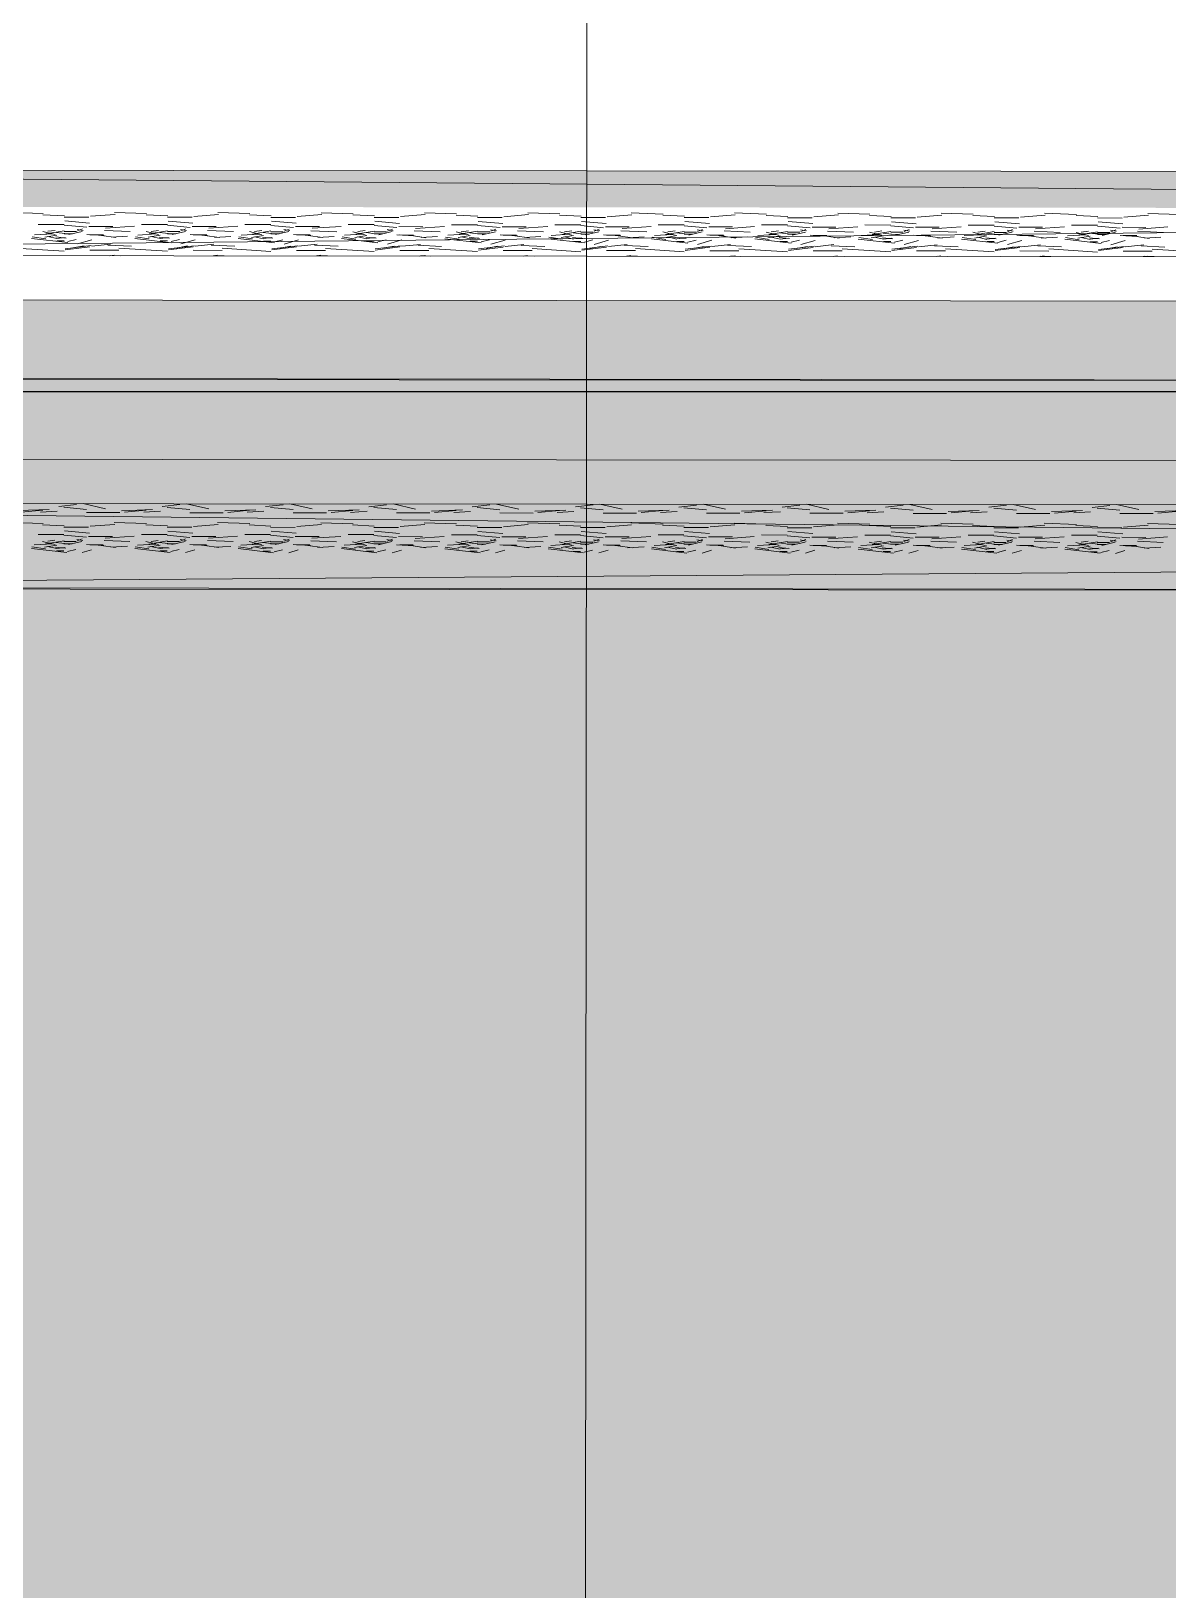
# Model space of a CAD drawing. Header units: inches. Extents: x -957 to 3394, y -3 to 3008.
# Drawn here: x 500.96 to 511.95, y 2172.81 to 2187.88 of the extents above; entities that cross this region are included whole.
import ezdxf

# ---------------------------------------------------------------- set-up
doc = ezdxf.new("R2010")
doc.units = ezdxf.units.IN
doc.header["$MEASUREMENT"] = 0
for name, color, linetype in [('hatches', 7, 'Continuous'), ('PDF_0', 7, 'Continuous'), ('PDF_GROUND', 7, 'Continuous')]:
    doc.layers.add(name, color=color, linetype=linetype)

msp = doc.modelspace()

# ---------------------------------------------------------------- hatches: boundary and pattern name
at = {"layer": 'hatches', "true_color": 0x000000}
h = msp.add_hatch(color=18, dxfattribs=at)
h.dxf.hatch_style = 1
h.paths.add_polyline_path([(423.822, 2184.391), (423.822, 1866.726), (660.591, 1866.726), (660.591, 2184.391)])
h.paths.add_polyline_path([(648.591, 2172.391), (648.591, 1878.726), (435.822, 1878.726), (435.822, 2172.391)], flags=16)
at = {"layer": 'PDF_0', "transparency": 33554559}
for points in [[(534.313, 2186.152), (490.342, 2186.189), (490.342, 2186.523), (490.343, 2186.528), (490.345, 2186.532), (490.349, 2186.535), (490.353, 2186.538), (490.358, 2186.538), (490.551, 2186.538), (490.554, 2186.539), (490.558, 2186.541), (490.56, 2186.543), (534.314, 2186.506)], [(490.339, 2182.515), (490.339, 2182.848), (534.31, 2182.811), (534.31, 2182.457), (490.557, 2182.494), (490.554, 2182.497), (490.551, 2182.499), (490.547, 2182.499), (490.355, 2182.499), (490.35, 2182.5), (490.345, 2182.502), (490.342, 2182.506), (490.34, 2182.51)]]:
    msp.add_hatch(color=256, dxfattribs=at).paths.add_polyline_path(points)

# ---------------------------------------------------------------- linework, layer by layer
at = {"layer": 'PDF_0', "lineweight": 0}
for points in [[(506.473, 2356.381), (504.977, 607.954)], [(534.313, 2185.68), (490.342, 2185.717), (534.313, 2186.152), (490.342, 2186.543), (534.314, 2186.506)], [(500.764, 2186.127), (501.073, 2186.116)], [(501.068, 2186.104), (501.278, 2186.094)], [(501.529, 2186.089), (501.769, 2186.108)], [(501.763, 2186.126), (502.072, 2186.116)], [(502.067, 2186.103), (502.277, 2186.093)], [(502.528, 2186.088), (502.768, 2186.107)], [(502.762, 2186.125), (503.071, 2186.115)], [(503.066, 2186.102), (503.276, 2186.092)], [(503.527, 2186.087), (503.767, 2186.107)], [(503.761, 2186.124), (504.07, 2186.114)], [(504.065, 2186.102), (504.275, 2186.092)], [(504.526, 2186.086), (504.766, 2186.106)], [(504.76, 2186.123), (505.069, 2186.113)], [(505.064, 2186.101), (505.274, 2186.091)], [(505.525, 2186.085), (505.765, 2186.105)], [(505.759, 2186.123), (506.068, 2186.112)], [(506.063, 2186.1), (506.273, 2186.09)], [(506.524, 2186.084), (506.764, 2186.104)], [(506.758, 2186.122), (507.067, 2186.111)], [(507.062, 2186.099), (507.272, 2186.089)], [(507.523, 2186.083), (507.763, 2186.103)], [(507.757, 2186.121), (508.066, 2186.11)], [(508.061, 2186.098), (508.271, 2186.088)], [(508.522, 2186.083), (508.762, 2186.102)], [(508.756, 2186.12), (509.065, 2186.11)], [(509.06, 2186.097), (509.27, 2186.087)], [(509.521, 2186.082), (509.761, 2186.101)], [(509.755, 2186.119), (510.064, 2186.109)], [(510.059, 2186.096), (510.269, 2186.086)], [(510.52, 2186.081), (510.76, 2186.101)], [(510.754, 2186.118), (511.063, 2186.108)], [(511.058, 2186.096), (511.268, 2186.086)], [(511.519, 2186.08), (511.759, 2186.1)], [(511.753, 2186.117), (512.062, 2186.107)], [(501.025, 2186.011), (501.275, 2186.011)], [(501.069, 2185.943), (501.189, 2185.913)], [(501.097, 2185.919), (501.276, 2185.949)], [(501.119, 2185.944), (501.189, 2185.953)], [(501.201, 2185.934), (501.281, 2185.924)], [(501.494, 2185.983), (501.274, 2186.003)], [(501.275, 2186.081), (501.515, 2186.081)], [(501.275, 2185.941), (501.395, 2185.941)], [(501.282, 2186.044), (501.521, 2186.024)], [(501.449, 2185.943), (501.319, 2185.913)], [(501.4, 2185.963), (501.46, 2185.953)], [(501.454, 2185.968), (501.404, 2185.948)], [(501.515, 2185.991), (501.745, 2185.991)], [(501.664, 2185.952), (501.913, 2185.942)], [(501.674, 2185.974), (501.954, 2185.994)], [(502.024, 2186.011), (502.274, 2186.01)], [(502.068, 2185.942), (502.188, 2185.912)], [(502.096, 2185.918), (502.275, 2185.948)], [(502.118, 2185.943), (502.188, 2185.952)], [(502.2, 2185.933), (502.28, 2185.923)], [(502.493, 2185.982), (502.273, 2186.002)], [(502.274, 2186.08), (502.514, 2186.08)], [(502.274, 2185.941), (502.394, 2185.941)], [(502.281, 2186.043), (502.52, 2186.023)], [(502.448, 2185.942), (502.318, 2185.913)], [(502.399, 2185.962), (502.459, 2185.952)], [(502.453, 2185.967), (502.403, 2185.947)], [(502.514, 2185.99), (502.744, 2185.99)], [(502.662, 2185.951), (502.912, 2185.941)], [(502.673, 2185.974), (502.953, 2185.993)], [(503.023, 2186.01), (503.273, 2186.01)], [(503.067, 2185.941), (503.187, 2185.911)], [(503.095, 2185.917), (503.274, 2185.947)], [(503.117, 2185.942), (503.187, 2185.952)], [(503.199, 2185.932), (503.279, 2185.922)], [(503.492, 2185.981), (503.272, 2186.001)], [(503.273, 2186.079), (503.513, 2186.079)], [(503.273, 2185.94), (503.393, 2185.94)], [(503.28, 2186.042), (503.519, 2186.022)], [(503.447, 2185.942), (503.317, 2185.912)], [(503.398, 2185.961), (503.458, 2185.951)], [(503.452, 2185.966), (503.402, 2185.946)], [(503.513, 2185.989), (503.743, 2185.989)], [(503.661, 2185.95), (503.911, 2185.94)], [(503.672, 2185.973), (503.952, 2185.992)], [(504.022, 2186.009), (504.272, 2186.009)], [(504.066, 2185.94), (504.186, 2185.91)], [(504.094, 2185.916), (504.273, 2185.946)], [(504.116, 2185.941), (504.186, 2185.951)], [(504.491, 2185.981), (504.271, 2186.001)], [(504.272, 2186.079), (504.512, 2186.078)], [(504.272, 2185.939), (504.392, 2185.939)], [(504.279, 2186.041), (504.518, 2186.021)], [(504.446, 2185.941), (504.316, 2185.911)], [(504.397, 2185.96), (504.457, 2185.95)], [(504.451, 2185.965), (504.401, 2185.945)], [(504.512, 2185.989), (504.742, 2185.988)], [(504.66, 2185.949), (504.91, 2185.939)], [(504.671, 2185.972), (504.951, 2185.992)], [(505.021, 2186.008), (505.271, 2186.008)], [(505.065, 2185.939), (505.185, 2185.909)], [(505.093, 2185.915), (505.272, 2185.945)], [(505.115, 2185.94), (505.185, 2185.95)], [(505.49, 2185.98), (505.27, 2186)], [(505.271, 2186.078), (505.511, 2186.078)], [(505.271, 2185.938), (505.391, 2185.938)], [(505.278, 2186.04), (505.517, 2186.02)], [(505.445, 2185.94), (505.315, 2185.91)], [(505.396, 2185.959), (505.456, 2185.949)], [(505.45, 2185.965), (505.4, 2185.945)], [(505.511, 2185.988), (505.741, 2185.988)], [(505.659, 2185.949), (505.909, 2185.938)], [(505.67, 2185.971), (505.95, 2185.991)], [(506.02, 2186.007), (506.27, 2186.007)], [(506.064, 2185.938), (506.184, 2185.908)], [(506.091, 2185.914), (506.271, 2185.944)], [(506.114, 2185.939), (506.184, 2185.949)], [(506.488, 2185.979), (506.269, 2185.999)], [(506.27, 2186.077), (506.51, 2186.077)], [(506.27, 2185.937), (506.39, 2185.937)], [(506.277, 2186.04), (506.516, 2186.019)], [(506.444, 2185.939), (506.314, 2185.909)], [(506.395, 2185.959), (506.455, 2185.948)], [(506.449, 2185.964), (506.399, 2185.944)], [(506.51, 2185.987), (506.739, 2185.987)], [(506.658, 2185.948), (506.908, 2185.938)], [(506.669, 2185.97), (506.949, 2185.99)], [(507.019, 2186.006), (507.269, 2186.006)], [(507.063, 2185.938), (507.183, 2185.908)], [(507.09, 2185.914), (507.27, 2185.943)], [(507.113, 2185.938), (507.183, 2185.948)], [(507.487, 2185.978), (507.268, 2185.998)], [(507.269, 2186.076), (507.509, 2186.076)], [(507.269, 2185.936), (507.389, 2185.936)], [(507.276, 2186.039), (507.515, 2186.019)], [(507.443, 2185.938), (507.313, 2185.908)], [(507.394, 2185.958), (507.454, 2185.948)], [(507.448, 2185.963), (507.398, 2185.943)], [(507.509, 2185.986), (507.738, 2185.986)], [(507.657, 2185.947), (507.907, 2185.937)], [(507.668, 2185.969), (507.948, 2185.989)], [(508.018, 2186.005), (508.268, 2186.005)], [(508.062, 2185.937), (508.182, 2185.907)], [(508.089, 2185.913), (508.269, 2185.943)], [(508.112, 2185.938), (508.182, 2185.948)], [(508.486, 2185.977), (508.267, 2185.997)], [(508.268, 2186.075), (508.508, 2186.075)], [(508.268, 2185.935), (508.388, 2185.935)], [(508.275, 2186.038), (508.514, 2186.018)], [(508.442, 2185.937), (508.312, 2185.908)], [(508.393, 2185.957), (508.453, 2185.947)], [(508.447, 2185.962), (508.397, 2185.942)], [(508.508, 2185.985), (508.737, 2185.985)], [(508.656, 2185.946), (508.906, 2185.936)], [(508.667, 2185.968), (508.947, 2185.988)], [(509.017, 2186.005), (509.267, 2186.004)], [(509.061, 2185.936), (509.181, 2185.906)], [(509.088, 2185.912), (509.268, 2185.942)], [(509.111, 2185.937), (509.181, 2185.947)], [(509.485, 2185.976), (509.266, 2185.996)], [(509.267, 2186.074), (509.507, 2186.074)], [(509.267, 2185.935), (509.387, 2185.935)], [(509.274, 2186.037), (509.513, 2186.017)], [(509.441, 2185.936), (509.311, 2185.907)], [(509.392, 2185.956), (509.452, 2185.946)], [(509.446, 2185.961), (509.396, 2185.941)], [(509.507, 2185.984), (509.736, 2185.984)], [(509.655, 2185.945), (509.905, 2185.935)], [(509.666, 2185.968), (509.946, 2185.987)], [(510.016, 2186.004), (510.266, 2186.004)], [(510.06, 2185.935), (510.18, 2185.905)], [(510.087, 2185.911), (510.267, 2185.941)], [(510.11, 2185.936), (510.18, 2185.946)], [(510.484, 2185.975), (510.265, 2185.995)], [(510.266, 2186.073), (510.506, 2186.073)], [(510.266, 2185.934), (510.386, 2185.934)], [(510.273, 2186.036), (510.512, 2186.016)], [(510.44, 2185.936), (510.31, 2185.906)], [(510.391, 2185.955), (510.45, 2185.945)], [(510.445, 2185.96), (510.395, 2185.94)], [(510.506, 2185.983), (510.735, 2185.983)], [(510.654, 2185.944), (510.904, 2185.934)], [(510.665, 2185.967), (510.945, 2185.986)], [(511.015, 2186.003), (511.265, 2186.003)], [(511.059, 2185.934), (511.179, 2185.904)], [(511.086, 2185.91), (511.266, 2185.94)], [(511.109, 2185.935), (511.179, 2185.945)], [(511.483, 2185.975), (511.264, 2185.995)], [(511.265, 2186.073), (511.505, 2186.072)], [(511.265, 2185.933), (511.385, 2185.933)], [(511.272, 2186.035), (511.511, 2186.015)], [(511.439, 2185.935), (511.309, 2185.905)], [(511.39, 2185.954), (511.449, 2185.944)], [(511.444, 2185.959), (511.394, 2185.939)], [(511.505, 2185.983), (511.734, 2185.982)], [(511.653, 2185.944), (511.903, 2185.933)], [(511.664, 2185.966), (511.944, 2185.986)], [(500.804, 2185.782), (501.274, 2185.752)], [(500.96, 2185.876), (501.31, 2185.835)], [(500.967, 2185.892), (501.097, 2185.871)], [(500.987, 2185.909), (501.167, 2185.919)], [(501.087, 2185.887), (501.206, 2185.907)], [(501.116, 2185.894), (501.206, 2185.874)], [(501.194, 2185.889), (501.294, 2185.879)], [(501.205, 2185.875), (501.285, 2185.885)], [(501.205, 2185.852), (501.275, 2185.851)], [(501.275, 2185.921), (501.355, 2185.921)], [(501.285, 2185.766), (501.525, 2185.795)], [(501.286, 2185.776), (501.536, 2185.806)], [(501.391, 2185.864), (501.311, 2185.845)], [(501.36, 2185.783), (501.469, 2185.802)], [(501.404, 2185.823), (501.544, 2185.862)], [(501.493, 2185.914), (501.663, 2185.904)], [(501.525, 2185.911), (501.655, 2185.911)], [(501.543, 2185.801), (501.723, 2185.821)], [(501.635, 2185.905), (501.775, 2185.884)], [(501.696, 2185.811), (501.925, 2185.801)], [(501.73, 2185.886), (501.889, 2185.896)], [(501.803, 2185.781), (502.273, 2185.751)], [(501.959, 2185.875), (502.309, 2185.834)], [(501.966, 2185.891), (502.096, 2185.871)], [(501.986, 2185.908), (502.165, 2185.918)], [(502.086, 2185.886), (502.205, 2185.906)], [(502.115, 2185.893), (502.205, 2185.873)], [(502.193, 2185.888), (502.293, 2185.878)], [(502.204, 2185.875), (502.284, 2185.885)], [(502.204, 2185.851), (502.274, 2185.851)], [(502.274, 2185.921), (502.354, 2185.92)], [(502.284, 2185.765), (502.524, 2185.795)], [(502.285, 2185.776), (502.535, 2185.805)], [(502.39, 2185.864), (502.31, 2185.844)], [(502.359, 2185.782), (502.468, 2185.802)], [(502.403, 2185.822), (502.543, 2185.862)], [(502.492, 2185.913), (502.662, 2185.903)], [(502.524, 2185.91), (502.654, 2185.91)], [(502.542, 2185.8), (502.722, 2185.82)], [(502.634, 2185.904), (502.774, 2185.884)], [(502.695, 2185.81), (502.924, 2185.8)], [(502.729, 2185.885), (502.888, 2185.895)], [(502.958, 2185.874), (503.308, 2185.834)], [(502.965, 2185.89), (503.095, 2185.87)], [(502.985, 2185.908), (503.164, 2185.917)], [(503.085, 2185.885), (503.204, 2185.905)], [(503.114, 2185.892), (503.204, 2185.872)], [(503.192, 2185.888), (503.292, 2185.877)], [(503.203, 2185.874), (503.283, 2185.884)], [(503.203, 2185.85), (503.273, 2185.85)], [(503.273, 2185.92), (503.353, 2185.92)], [(503.283, 2185.764), (503.523, 2185.794)], [(503.284, 2185.775), (503.534, 2185.804)], [(503.389, 2185.863), (503.309, 2185.843)], [(503.358, 2185.781), (503.467, 2185.801)], [(503.402, 2185.821), (503.542, 2185.861)], [(503.491, 2185.912), (503.661, 2185.902)], [(503.523, 2185.909), (503.653, 2185.909)], [(503.541, 2185.799), (503.721, 2185.819)], [(503.633, 2185.903), (503.773, 2185.883)], [(503.694, 2185.809), (503.923, 2185.799)], [(503.728, 2185.885), (503.887, 2185.894)], [(503.957, 2185.873), (504.307, 2185.833)], [(503.964, 2185.889), (504.094, 2185.869)], [(503.984, 2185.907), (504.163, 2185.917)], [(504.084, 2185.884), (504.203, 2185.904)], [(504.113, 2185.891), (504.203, 2185.871)], [(504.191, 2185.887), (504.291, 2185.877)], [(504.198, 2185.931), (504.278, 2185.921)], [(504.202, 2185.873), (504.282, 2185.883)], [(504.202, 2185.849), (504.272, 2185.849)], [(504.272, 2185.919), (504.352, 2185.919)], [(504.282, 2185.763), (504.522, 2185.793)], [(504.283, 2185.774), (504.533, 2185.804)], [(504.388, 2185.862), (504.308, 2185.842)], [(504.357, 2185.78), (504.466, 2185.8)], [(504.401, 2185.82), (504.541, 2185.86)], [(504.49, 2185.911), (504.66, 2185.901)], [(504.522, 2185.909), (504.652, 2185.908)], [(504.54, 2185.799), (504.72, 2185.818)], [(504.632, 2185.902), (504.772, 2185.882)], [(504.693, 2185.809), (504.922, 2185.798)], [(504.727, 2185.884), (504.886, 2185.894)], [(504.956, 2185.872), (505.306, 2185.832)], [(504.963, 2185.888), (505.093, 2185.868)], [(504.983, 2185.906), (505.162, 2185.916)], [(505.083, 2185.884), (505.202, 2185.904)], [(505.112, 2185.89), (505.202, 2185.87)], [(505.19, 2185.886), (505.29, 2185.876)], [(505.197, 2185.93), (505.277, 2185.92)], [(505.201, 2185.872), (505.281, 2185.882)], [(505.201, 2185.848), (505.271, 2185.848)], [(505.271, 2185.918), (505.351, 2185.918)], [(505.281, 2185.762), (505.521, 2185.792)], [(505.282, 2185.773), (505.532, 2185.803)], [(505.387, 2185.861), (505.307, 2185.841)], [(505.356, 2185.779), (505.465, 2185.799)], [(505.4, 2185.819), (505.54, 2185.859)], [(505.489, 2185.91), (505.659, 2185.9)], [(505.521, 2185.908), (505.65, 2185.908)], [(505.539, 2185.798), (505.719, 2185.818)], [(505.631, 2185.901), (505.771, 2185.881)], [(505.692, 2185.808), (505.921, 2185.797)], [(505.726, 2185.883), (505.885, 2185.893)], [(505.955, 2185.871), (506.305, 2185.831)], [(505.962, 2185.887), (506.092, 2185.867)], [(505.982, 2185.905), (506.161, 2185.915)], [(506.081, 2185.883), (506.201, 2185.903)], [(506.111, 2185.89), (506.201, 2185.869)], [(506.189, 2185.885), (506.289, 2185.875)], [(506.196, 2185.93), (506.276, 2185.919)], [(506.2, 2185.871), (506.28, 2185.881)], [(506.2, 2185.847), (506.27, 2185.847)], [(506.27, 2185.917), (506.35, 2185.917)], [(506.28, 2185.761), (506.52, 2185.791)], [(506.281, 2185.772), (506.531, 2185.802)], [(506.386, 2185.86), (506.306, 2185.84)], [(506.355, 2185.778), (506.465, 2185.798)], [(506.399, 2185.818), (506.539, 2185.858)], [(506.488, 2185.91), (506.658, 2185.899)], [(506.52, 2185.907), (506.649, 2185.907)], [(506.538, 2185.797), (506.718, 2185.817)], [(506.63, 2185.9), (506.77, 2185.88)], [(506.691, 2185.807), (506.92, 2185.797)], [(506.725, 2185.882), (506.884, 2185.892)], [(506.954, 2185.871), (507.304, 2185.83)], [(506.961, 2185.886), (507.091, 2185.866)], [(506.981, 2185.904), (507.16, 2185.914)], [(507.08, 2185.882), (507.2, 2185.902)], [(507.11, 2185.889), (507.2, 2185.869)], [(507.188, 2185.884), (507.288, 2185.874)], [(507.195, 2185.929), (507.275, 2185.919)], [(507.199, 2185.87), (507.279, 2185.88)], [(507.199, 2185.846), (507.269, 2185.846)], [(507.269, 2185.916), (507.349, 2185.916)], [(507.279, 2185.76), (507.519, 2185.79)], [(507.28, 2185.771), (507.53, 2185.801)], [(507.385, 2185.859), (507.305, 2185.839)], [(507.354, 2185.777), (507.464, 2185.797)], [(507.398, 2185.818), (507.538, 2185.857)], [(507.487, 2185.909), (507.657, 2185.899)], [(507.519, 2185.906), (507.648, 2185.906)], [(507.537, 2185.796), (507.717, 2185.816)], [(507.629, 2185.9), (507.769, 2185.879)], [(507.69, 2185.806), (507.919, 2185.796)], [(507.724, 2185.881), (507.883, 2185.891)], [(507.953, 2185.87), (508.303, 2185.829)], [(507.96, 2185.886), (508.09, 2185.865)], [(507.98, 2185.903), (508.159, 2185.913)], [(508.079, 2185.881), (508.199, 2185.901)], [(508.109, 2185.888), (508.199, 2185.868)], [(508.187, 2185.883), (508.287, 2185.873)], [(508.194, 2185.928), (508.274, 2185.918)], [(508.198, 2185.869), (508.278, 2185.879)], [(508.198, 2185.846), (508.268, 2185.845)], [(508.268, 2185.915), (508.348, 2185.915)], [(508.278, 2185.76), (508.518, 2185.789)], [(508.279, 2185.77), (508.529, 2185.8)], [(508.384, 2185.858), (508.304, 2185.839)], [(508.353, 2185.777), (508.462, 2185.796)], [(508.397, 2185.817), (508.537, 2185.856)], [(508.486, 2185.908), (508.656, 2185.898)], [(508.518, 2185.905), (508.647, 2185.905)], [(508.536, 2185.795), (508.716, 2185.815)], [(508.628, 2185.899), (508.768, 2185.878)], [(508.689, 2185.805), (508.918, 2185.795)], [(508.723, 2185.88), (508.882, 2185.89)], [(508.952, 2185.869), (509.302, 2185.828)], [(508.959, 2185.885), (509.089, 2185.865)], [(508.979, 2185.902), (509.158, 2185.912)], [(509.078, 2185.88), (509.198, 2185.9)], [(509.108, 2185.887), (509.198, 2185.867)], [(509.186, 2185.882), (509.286, 2185.872)], [(509.193, 2185.927), (509.273, 2185.917)], [(509.197, 2185.869), (509.277, 2185.879)], [(509.197, 2185.845), (509.267, 2185.845)], [(509.267, 2185.915), (509.347, 2185.914)], [(509.277, 2185.759), (509.517, 2185.789)], [(509.278, 2185.77), (509.528, 2185.799)], [(509.383, 2185.858), (509.303, 2185.838)], [(509.352, 2185.776), (509.461, 2185.796)], [(509.396, 2185.816), (509.536, 2185.856)], [(509.485, 2185.907), (509.655, 2185.897)], [(509.517, 2185.904), (509.646, 2185.904)], [(509.535, 2185.794), (509.715, 2185.814)], [(509.627, 2185.898), (509.767, 2185.878)], [(509.688, 2185.804), (509.917, 2185.794)], [(509.721, 2185.879), (509.881, 2185.889)], [(509.951, 2185.868), (510.301, 2185.828)], [(509.958, 2185.884), (510.088, 2185.864)], [(509.977, 2185.902), (510.157, 2185.911)], [(510.077, 2185.879), (510.197, 2185.899)], [(510.107, 2185.886), (510.197, 2185.866)], [(510.185, 2185.882), (510.285, 2185.871)], [(510.192, 2185.926), (510.272, 2185.916)], [(510.196, 2185.868), (510.276, 2185.878)], [(510.196, 2185.844), (510.266, 2185.844)], [(510.266, 2185.914), (510.346, 2185.914)], [(510.276, 2185.758), (510.516, 2185.788)], [(510.277, 2185.769), (510.527, 2185.798)], [(510.382, 2185.857), (510.302, 2185.837)], [(510.351, 2185.775), (510.46, 2185.795)], [(510.395, 2185.815), (510.535, 2185.855)], [(510.484, 2185.906), (510.653, 2185.896)], [(510.516, 2185.903), (510.645, 2185.903)], [(510.534, 2185.793), (510.714, 2185.813)], [(510.626, 2185.897), (510.766, 2185.877)], [(510.687, 2185.803), (510.916, 2185.793)], [(510.72, 2185.879), (510.88, 2185.888)], [(510.95, 2185.867), (511.3, 2185.827)], [(510.957, 2185.883), (511.087, 2185.863)], [(510.976, 2185.901), (511.156, 2185.911)], [(511.076, 2185.878), (511.196, 2185.898)], [(511.106, 2185.885), (511.195, 2185.865)], [(511.184, 2185.881), (511.284, 2185.871)], [(511.191, 2185.925), (511.271, 2185.915)], [(511.195, 2185.867), (511.275, 2185.877)], [(511.195, 2185.843), (511.265, 2185.843)], [(511.265, 2185.913), (511.345, 2185.913)], [(511.275, 2185.757), (511.515, 2185.787)], [(511.276, 2185.768), (511.526, 2185.798)], [(511.381, 2185.856), (511.301, 2185.836)], [(511.35, 2185.774), (511.459, 2185.794)], [(511.394, 2185.814), (511.534, 2185.854)], [(511.483, 2185.905), (511.652, 2185.895)], [(511.515, 2185.903), (511.644, 2185.902)], [(511.533, 2185.793), (511.713, 2185.812)], [(511.625, 2185.896), (511.765, 2185.876)], [(511.686, 2185.803), (511.915, 2185.792)], [(511.719, 2185.878), (511.879, 2185.888)], [(501.525, 2185.761), (501.804, 2185.761)], [(501.718, 2185.708), (501.759, 2185.713)], [(501.727, 2185.711), (501.823, 2185.707)], [(502.524, 2185.761), (502.803, 2185.76)], [(502.717, 2185.707), (502.758, 2185.712)], [(502.726, 2185.711), (502.822, 2185.707)], [(502.802, 2185.78), (503.272, 2185.75)], [(503.523, 2185.76), (503.802, 2185.759)], [(503.716, 2185.706), (503.757, 2185.712)], [(503.725, 2185.71), (503.821, 2185.706)], [(503.801, 2185.779), (504.271, 2185.749)], [(504.522, 2185.759), (504.801, 2185.759)], [(504.715, 2185.705), (504.756, 2185.711)], [(504.724, 2185.709), (504.82, 2185.705)], [(504.8, 2185.778), (505.27, 2185.748)], [(505.521, 2185.758), (505.8, 2185.758)], [(505.714, 2185.704), (505.755, 2185.71)], [(505.723, 2185.708), (505.819, 2185.704)], [(505.799, 2185.778), (506.269, 2185.747)], [(506.52, 2185.757), (506.799, 2185.757)], [(506.713, 2185.703), (506.754, 2185.709)], [(506.722, 2185.707), (506.818, 2185.703)], [(506.798, 2185.777), (507.268, 2185.746)], [(507.519, 2185.756), (507.798, 2185.756)], [(507.712, 2185.702), (507.753, 2185.708)], [(507.721, 2185.706), (507.817, 2185.702)], [(507.797, 2185.776), (508.267, 2185.746)], [(508.518, 2185.755), (508.797, 2185.755)], [(508.711, 2185.702), (508.752, 2185.707)], [(508.72, 2185.705), (508.816, 2185.701)], [(508.796, 2185.775), (509.266, 2185.745)], [(509.516, 2185.755), (509.796, 2185.754)], [(509.71, 2185.701), (509.751, 2185.706)], [(509.719, 2185.705), (509.815, 2185.701)], [(509.795, 2185.774), (510.265, 2185.744)], [(510.515, 2185.754), (510.795, 2185.753)], [(510.709, 2185.7), (510.75, 2185.706)], [(510.718, 2185.704), (510.814, 2185.7)], [(510.794, 2185.773), (511.264, 2185.743)], [(511.514, 2185.753), (511.794, 2185.753)], [(511.708, 2185.699), (511.749, 2185.705)], [(511.717, 2185.703), (511.813, 2185.699)], [(511.793, 2185.772), (512.263, 2185.742)], [(397.222, 2184.599), (661.252, 2184.373)], [(529.655, 2184.485), (495.438, 2184.528)], [(534.311, 2183.283), (490.34, 2183.32), (534.31, 2182.811), (490.339, 2182.494), (534.31, 2182.457)], [(500.831, 2183.244), (501.131, 2183.254)], [(500.86, 2183.229), (501.069, 2183.249)], [(501.048, 2183.23), (501.208, 2183.239)], [(501.225, 2183.283), (501.395, 2183.303)], [(501.271, 2183.276), (501.491, 2183.256)], [(501.46, 2183.311), (501.675, 2183.262)], [(501.492, 2183.224), (501.812, 2183.224)], [(501.83, 2183.243), (502.13, 2183.253)], [(501.859, 2183.228), (502.068, 2183.248)], [(502.047, 2183.229), (502.207, 2183.239)], [(502.224, 2183.282), (502.394, 2183.302)], [(502.27, 2183.275), (502.49, 2183.255)], [(502.459, 2183.31), (502.674, 2183.261)], [(502.491, 2183.223), (502.811, 2183.223)], [(502.829, 2183.242), (503.129, 2183.252)], [(502.858, 2183.227), (503.067, 2183.247)], [(503.046, 2183.228), (503.206, 2183.238)], [(503.223, 2183.282), (503.393, 2183.301)], [(503.269, 2183.274), (503.489, 2183.254)], [(503.458, 2183.309), (503.673, 2183.26)], [(503.49, 2183.222), (503.81, 2183.222)], [(503.828, 2183.241), (504.128, 2183.251)], [(503.857, 2183.226), (504.066, 2183.246)], [(504.045, 2183.227), (504.205, 2183.237)], [(504.222, 2183.281), (504.392, 2183.3)], [(504.268, 2183.274), (504.488, 2183.253)], [(504.457, 2183.308), (504.672, 2183.259)], [(504.489, 2183.221), (504.809, 2183.221)], [(504.827, 2183.24), (505.127, 2183.25)], [(504.856, 2183.225), (505.065, 2183.245)], [(505.044, 2183.226), (505.204, 2183.236)], [(505.221, 2183.28), (505.391, 2183.3)], [(505.267, 2183.273), (505.487, 2183.252)], [(505.456, 2183.307), (505.671, 2183.258)], [(505.488, 2183.221), (505.808, 2183.22)], [(505.826, 2183.239), (506.126, 2183.249)], [(505.855, 2183.225), (506.064, 2183.244)], [(506.043, 2183.225), (506.203, 2183.235)], [(506.22, 2183.279), (506.39, 2183.299)], [(506.266, 2183.272), (506.486, 2183.252)], [(506.455, 2183.307), (506.67, 2183.258)], [(506.487, 2183.22), (506.807, 2183.219)], [(506.825, 2183.239), (507.125, 2183.248)], [(506.854, 2183.224), (507.063, 2183.244)], [(507.042, 2183.224), (507.202, 2183.234)], [(507.219, 2183.278), (507.389, 2183.298)], [(507.265, 2183.271), (507.485, 2183.251)], [(507.454, 2183.306), (507.669, 2183.257)], [(507.824, 2183.238), (508.124, 2183.248)], [(507.853, 2183.223), (508.062, 2183.243)], [(508.041, 2183.224), (508.201, 2183.233)], [(508.218, 2183.277), (508.388, 2183.297)], [(508.264, 2183.27), (508.484, 2183.25)], [(508.453, 2183.305), (508.668, 2183.256)], [(508.823, 2183.237), (509.123, 2183.247)], [(508.852, 2183.222), (509.061, 2183.242)], [(509.04, 2183.223), (509.2, 2183.233)], [(509.217, 2183.276), (509.387, 2183.296)], [(509.263, 2183.269), (509.483, 2183.249)], [(509.452, 2183.304), (509.667, 2183.255)], [(509.822, 2183.236), (510.122, 2183.246)], [(509.851, 2183.221), (510.06, 2183.241)], [(510.039, 2183.222), (510.199, 2183.232)], [(510.216, 2183.276), (510.386, 2183.295)], [(510.262, 2183.268), (510.482, 2183.248)], [(510.451, 2183.303), (510.666, 2183.254)], [(510.821, 2183.235), (511.121, 2183.245)], [(510.85, 2183.22), (511.059, 2183.24)], [(511.038, 2183.221), (511.198, 2183.231)], [(511.215, 2183.275), (511.385, 2183.294)], [(511.261, 2183.268), (511.481, 2183.247)], [(511.45, 2183.302), (511.665, 2183.253)], [(511.82, 2183.234), (512.12, 2183.244)], [(511.848, 2183.219), (512.058, 2183.239)], [(500.761, 2183.13), (501.071, 2183.119)], [(501.066, 2183.107), (501.275, 2183.097)], [(501.273, 2183.084), (501.512, 2183.084)], [(501.527, 2183.092), (501.766, 2183.111)], [(501.76, 2183.129), (502.07, 2183.119)], [(502.065, 2183.106), (502.274, 2183.096)], [(502.272, 2183.083), (502.511, 2183.083)], [(502.526, 2183.091), (502.765, 2183.111)], [(502.759, 2183.128), (503.069, 2183.118)], [(503.064, 2183.105), (503.273, 2183.095)], [(503.271, 2183.083), (503.51, 2183.082)], [(503.525, 2183.09), (503.764, 2183.11)], [(503.758, 2183.127), (504.068, 2183.117)], [(504.063, 2183.105), (504.272, 2183.095)], [(504.27, 2183.082), (504.509, 2183.082)], [(504.524, 2183.089), (504.763, 2183.109)], [(504.757, 2183.126), (505.067, 2183.116)], [(505.062, 2183.104), (505.271, 2183.094)], [(505.269, 2183.081), (505.508, 2183.081)], [(505.523, 2183.088), (505.762, 2183.108)], [(505.756, 2183.126), (506.066, 2183.115)], [(506.061, 2183.103), (506.27, 2183.093)], [(506.267, 2183.08), (506.507, 2183.08)], [(506.522, 2183.087), (506.761, 2183.107)], [(506.755, 2183.125), (507.065, 2183.114)], [(507.06, 2183.102), (507.269, 2183.092)], [(507.266, 2183.079), (507.506, 2183.079)], [(507.486, 2183.219), (507.806, 2183.219)], [(507.521, 2183.086), (507.76, 2183.106)], [(507.754, 2183.124), (508.064, 2183.114)], [(508.059, 2183.101), (508.268, 2183.091)], [(508.265, 2183.078), (508.505, 2183.078)], [(508.485, 2183.218), (508.805, 2183.218)], [(508.52, 2183.086), (508.759, 2183.105)], [(508.753, 2183.123), (509.063, 2183.113)], [(509.058, 2183.1), (509.267, 2183.09)], [(509.264, 2183.077), (509.504, 2183.077)], [(509.484, 2183.217), (509.804, 2183.217)], [(509.519, 2183.085), (509.758, 2183.105)], [(509.752, 2183.122), (510.062, 2183.112)], [(510.057, 2183.099), (510.266, 2183.089)], [(510.263, 2183.077), (510.503, 2183.076)], [(510.483, 2183.216), (510.803, 2183.216)], [(510.518, 2183.084), (510.757, 2183.104)], [(510.751, 2183.121), (511.061, 2183.111)], [(511.056, 2183.099), (511.265, 2183.089)], [(511.262, 2183.076), (511.502, 2183.076)], [(511.482, 2183.215), (511.802, 2183.215)], [(511.517, 2183.083), (511.756, 2183.103)], [(511.75, 2183.12), (512.06, 2183.11)], [(500.984, 2182.912), (501.164, 2182.922)], [(501.023, 2183.014), (501.272, 2183.014)], [(501.067, 2182.946), (501.187, 2182.916)], [(501.094, 2182.922), (501.274, 2182.952)], [(501.116, 2182.947), (501.186, 2182.957)], [(501.198, 2182.937), (501.278, 2182.927)], [(501.491, 2182.986), (501.271, 2183.006)], [(501.272, 2182.944), (501.392, 2182.944)], [(501.272, 2182.924), (501.352, 2182.924)], [(501.279, 2183.047), (501.519, 2183.027)], [(501.446, 2182.946), (501.316, 2182.917)], [(501.397, 2182.966), (501.457, 2182.956)], [(501.451, 2182.971), (501.401, 2182.951)], [(501.512, 2182.994), (501.742, 2182.994)], [(501.661, 2182.955), (501.911, 2182.945)], [(501.672, 2182.977), (501.951, 2182.997)], [(501.983, 2182.911), (502.163, 2182.921)], [(502.022, 2183.014), (502.271, 2183.013)], [(502.066, 2182.945), (502.186, 2182.915)], [(502.093, 2182.921), (502.273, 2182.951)], [(502.115, 2182.946), (502.185, 2182.956)], [(502.197, 2182.936), (502.277, 2182.926)], [(502.49, 2182.985), (502.27, 2183.005)], [(502.271, 2182.944), (502.391, 2182.944)], [(502.271, 2182.924), (502.351, 2182.923)], [(502.278, 2183.046), (502.518, 2183.026)], [(502.445, 2182.945), (502.315, 2182.916)], [(502.396, 2182.965), (502.456, 2182.955)], [(502.45, 2182.97), (502.4, 2182.95)], [(502.511, 2182.993), (502.741, 2182.993)], [(502.66, 2182.954), (502.91, 2182.944)], [(502.671, 2182.977), (502.95, 2182.996)], [(502.982, 2182.911), (503.162, 2182.921)], [(503.021, 2183.013), (503.27, 2183.013)], [(503.065, 2182.944), (503.185, 2182.914)], [(503.092, 2182.92), (503.272, 2182.95)], [(503.114, 2182.945), (503.184, 2182.955)], [(503.196, 2182.935), (503.276, 2182.925)], [(503.489, 2182.984), (503.269, 2183.005)], [(503.27, 2182.943), (503.39, 2182.943)], [(503.27, 2182.923), (503.35, 2182.923)], [(503.277, 2183.045), (503.517, 2183.025)], [(503.444, 2182.945), (503.314, 2182.915)], [(503.395, 2182.964), (503.455, 2182.954)], [(503.449, 2182.969), (503.399, 2182.949)], [(503.51, 2182.992), (503.74, 2182.992)], [(503.659, 2182.953), (503.909, 2182.943)], [(503.67, 2182.976), (503.949, 2182.995)], [(503.981, 2182.91), (504.161, 2182.92)], [(504.02, 2183.012), (504.269, 2183.012)], [(504.064, 2182.943), (504.184, 2182.913)], [(504.091, 2182.919), (504.271, 2182.949)], [(504.113, 2182.944), (504.183, 2182.954)], [(504.195, 2182.934), (504.275, 2182.924)], [(504.488, 2182.984), (504.268, 2183.004)], [(504.269, 2182.942), (504.389, 2182.942)], [(504.269, 2182.922), (504.349, 2182.922)], [(504.276, 2183.044), (504.516, 2183.024)], [(504.443, 2182.944), (504.313, 2182.914)], [(504.394, 2182.963), (504.454, 2182.953)], [(504.448, 2182.968), (504.398, 2182.948)], [(504.509, 2182.992), (504.739, 2182.991)], [(504.658, 2182.953), (504.908, 2182.942)], [(504.669, 2182.975), (504.948, 2182.995)], [(504.98, 2182.909), (505.16, 2182.919)], [(505.019, 2183.011), (505.268, 2183.011)], [(505.063, 2182.942), (505.183, 2182.912)], [(505.09, 2182.918), (505.27, 2182.948)], [(505.112, 2182.943), (505.182, 2182.953)], [(505.194, 2182.933), (505.274, 2182.923)], [(505.487, 2182.983), (505.267, 2183.003)], [(505.268, 2182.941), (505.388, 2182.941)], [(505.268, 2182.921), (505.348, 2182.921)], [(505.275, 2183.043), (505.515, 2183.023)], [(505.442, 2182.943), (505.312, 2182.913)], [(505.393, 2182.962), (505.453, 2182.952)], [(505.447, 2182.968), (505.397, 2182.948)], [(505.508, 2182.991), (505.738, 2182.991)], [(505.657, 2182.952), (505.907, 2182.941)], [(505.668, 2182.974), (505.947, 2182.994)], [(505.979, 2182.908), (506.159, 2182.918)], [(506.018, 2183.01), (506.267, 2183.01)], [(506.062, 2182.941), (506.182, 2182.911)], [(506.089, 2182.917), (506.269, 2182.947)], [(506.111, 2182.942), (506.181, 2182.952)], [(506.193, 2182.933), (506.273, 2182.922)], [(506.486, 2182.982), (506.266, 2183.002)], [(506.267, 2182.94), (506.387, 2182.94)], [(506.267, 2182.92), (506.347, 2182.92)], [(506.274, 2183.043), (506.514, 2183.022)], [(506.441, 2182.942), (506.311, 2182.912)], [(506.392, 2182.962), (506.452, 2182.951)], [(506.446, 2182.967), (506.396, 2182.947)], [(506.507, 2182.99), (506.737, 2182.99)], [(506.656, 2182.951), (506.906, 2182.941)], [(506.667, 2182.973), (506.946, 2182.993)], [(507.017, 2183.009), (507.266, 2183.009)], [(507.061, 2182.941), (507.181, 2182.911)], [(507.088, 2182.917), (507.268, 2182.946)], [(507.11, 2182.941), (507.18, 2182.951)], [(507.192, 2182.932), (507.272, 2182.922)], [(507.485, 2182.981), (507.265, 2183.001)], [(507.266, 2182.939), (507.386, 2182.939)], [(507.266, 2182.919), (507.346, 2182.919)], [(507.273, 2183.042), (507.513, 2183.022)], [(507.44, 2182.941), (507.31, 2182.911)], [(507.391, 2182.961), (507.451, 2182.951)], [(507.445, 2182.966), (507.395, 2182.946)], [(507.506, 2182.989), (507.736, 2182.989)], [(507.655, 2182.95), (507.905, 2182.94)], [(507.666, 2182.972), (507.945, 2182.992)], [(508.016, 2183.009), (508.265, 2183.008)], [(508.06, 2182.94), (508.18, 2182.91)], [(508.087, 2182.916), (508.267, 2182.945)], [(508.109, 2182.941), (508.179, 2182.951)], [(508.191, 2182.931), (508.271, 2182.921)], [(508.484, 2182.98), (508.264, 2183)], [(508.265, 2182.939), (508.385, 2182.938)], [(508.265, 2182.918), (508.345, 2182.918)], [(508.272, 2183.041), (508.512, 2183.021)], [(508.439, 2182.94), (508.309, 2182.911)], [(508.39, 2182.96), (508.45, 2182.95)], [(508.444, 2182.965), (508.394, 2182.945)], [(508.505, 2182.988), (508.735, 2182.988)], [(508.654, 2182.949), (508.904, 2182.939)], [(508.665, 2182.971), (508.944, 2182.991)], [(509.015, 2183.008), (509.264, 2183.007)], [(509.059, 2182.939), (509.179, 2182.909)], [(509.086, 2182.915), (509.266, 2182.945)], [(509.108, 2182.94), (509.178, 2182.95)], [(509.19, 2182.93), (509.27, 2182.92)], [(509.483, 2182.979), (509.263, 2182.999)], [(509.264, 2182.938), (509.384, 2182.938)], [(509.271, 2183.04), (509.511, 2183.02)], [(509.438, 2182.939), (509.308, 2182.91)], [(509.389, 2182.959), (509.449, 2182.949)], [(509.443, 2182.964), (509.393, 2182.944)], [(509.504, 2182.987), (509.734, 2182.987)], [(509.653, 2182.948), (509.903, 2182.938)], [(509.664, 2182.971), (509.943, 2182.99)], [(510.014, 2183.007), (510.263, 2183.007)], [(510.058, 2182.938), (510.178, 2182.908)], [(510.085, 2182.914), (510.265, 2182.944)], [(510.107, 2182.939), (510.177, 2182.949)], [(510.189, 2182.929), (510.269, 2182.919)], [(510.482, 2182.978), (510.262, 2182.999)], [(510.263, 2182.937), (510.383, 2182.937)], [(510.27, 2183.039), (510.51, 2183.019)], [(510.437, 2182.939), (510.307, 2182.909)], [(510.388, 2182.958), (510.448, 2182.948)], [(510.442, 2182.963), (510.392, 2182.943)], [(510.503, 2182.987), (510.733, 2182.986)], [(510.652, 2182.947), (510.902, 2182.937)], [(510.663, 2182.97), (510.942, 2182.99)], [(511.013, 2183.006), (511.262, 2183.006)], [(511.057, 2182.937), (511.177, 2182.907)], [(511.084, 2182.913), (511.264, 2182.943)], [(511.106, 2182.938), (511.176, 2182.948)], [(511.188, 2182.928), (511.268, 2182.918)], [(511.481, 2182.978), (511.261, 2182.998)], [(511.262, 2182.936), (511.382, 2182.936)], [(511.269, 2183.038), (511.509, 2183.018)], [(511.436, 2182.938), (511.306, 2182.908)], [(511.387, 2182.957), (511.447, 2182.947)], [(511.441, 2182.962), (511.391, 2182.942)], [(511.502, 2182.986), (511.732, 2182.985)], [(511.651, 2182.947), (511.901, 2182.936)], [(511.662, 2182.969), (511.941, 2182.989)], [(500.958, 2182.879), (501.301, 2182.839)], [(500.964, 2182.895), (501.094, 2182.874)], [(501.084, 2182.89), (501.204, 2182.91)], [(501.113, 2182.897), (501.203, 2182.877)], [(501.191, 2182.892), (501.291, 2182.882)], [(501.202, 2182.855), (501.272, 2182.854)], [(501.203, 2182.879), (501.283, 2182.888)], [(501.388, 2182.867), (501.308, 2182.848)], [(501.448, 2182.839), (501.541, 2182.866)], [(501.49, 2182.917), (501.66, 2182.907)], [(501.522, 2182.914), (501.652, 2182.914)], [(501.632, 2182.908), (501.772, 2182.887)], [(501.727, 2182.889), (501.887, 2182.899)], [(501.957, 2182.878), (502.3, 2182.838)], [(501.963, 2182.894), (502.093, 2182.874)], [(502.083, 2182.889), (502.203, 2182.909)], [(502.112, 2182.896), (502.202, 2182.876)], [(502.19, 2182.891), (502.29, 2182.881)], [(502.201, 2182.854), (502.271, 2182.854)], [(502.202, 2182.878), (502.282, 2182.888)], [(502.387, 2182.867), (502.307, 2182.847)], [(502.447, 2182.838), (502.54, 2182.865)], [(502.489, 2182.916), (502.659, 2182.906)], [(502.521, 2182.913), (502.651, 2182.913)], [(502.631, 2182.907), (502.771, 2182.887)], [(502.726, 2182.889), (502.886, 2182.898)], [(502.956, 2182.877), (503.299, 2182.837)], [(502.962, 2182.893), (503.092, 2182.873)], [(503.082, 2182.888), (503.202, 2182.908)], [(503.111, 2182.895), (503.201, 2182.875)], [(503.189, 2182.891), (503.289, 2182.88)], [(503.2, 2182.853), (503.27, 2182.853)], [(503.201, 2182.877), (503.281, 2182.887)], [(503.386, 2182.866), (503.306, 2182.846)], [(503.446, 2182.837), (503.539, 2182.864)], [(503.488, 2182.915), (503.658, 2182.905)], [(503.52, 2182.913), (503.65, 2182.912)], [(503.63, 2182.906), (503.77, 2182.886)], [(503.725, 2182.888), (503.885, 2182.898)], [(503.955, 2182.876), (504.298, 2182.836)], [(503.961, 2182.892), (504.091, 2182.872)], [(504.081, 2182.887), (504.201, 2182.907)], [(504.11, 2182.894), (504.2, 2182.874)], [(504.188, 2182.89), (504.288, 2182.88)], [(504.199, 2182.852), (504.269, 2182.852)], [(504.2, 2182.876), (504.28, 2182.886)], [(504.385, 2182.865), (504.305, 2182.845)], [(504.445, 2182.836), (504.538, 2182.863)], [(504.487, 2182.914), (504.657, 2182.904)], [(504.519, 2182.912), (504.649, 2182.912)], [(504.629, 2182.905), (504.769, 2182.885)], [(504.724, 2182.887), (504.884, 2182.897)], [(504.954, 2182.875), (505.297, 2182.836)], [(504.96, 2182.891), (505.09, 2182.871)], [(505.08, 2182.887), (505.2, 2182.907)], [(505.109, 2182.893), (505.199, 2182.873)], [(505.187, 2182.889), (505.287, 2182.879)], [(505.198, 2182.851), (505.268, 2182.851)], [(505.199, 2182.875), (505.279, 2182.885)], [(505.384, 2182.864), (505.304, 2182.844)], [(505.444, 2182.836), (505.537, 2182.862)], [(505.486, 2182.913), (505.656, 2182.903)], [(505.518, 2182.911), (505.648, 2182.911)], [(505.628, 2182.904), (505.768, 2182.884)], [(505.723, 2182.886), (505.883, 2182.896)], [(505.953, 2182.874), (506.296, 2182.835)], [(505.959, 2182.89), (506.089, 2182.87)], [(506.079, 2182.886), (506.199, 2182.906)], [(506.108, 2182.893), (506.198, 2182.872)], [(506.186, 2182.888), (506.286, 2182.878)], [(506.197, 2182.85), (506.267, 2182.85)], [(506.198, 2182.874), (506.278, 2182.884)], [(506.383, 2182.863), (506.303, 2182.843)], [(506.443, 2182.835), (506.536, 2182.861)], [(506.485, 2182.912), (506.655, 2182.903)], [(506.517, 2182.91), (506.647, 2182.91)], [(506.627, 2182.903), (506.767, 2182.883)], [(506.722, 2182.885), (506.882, 2182.895)], [(506.952, 2182.873), (507.295, 2182.834)], [(506.958, 2182.889), (507.088, 2182.869)], [(506.978, 2182.907), (507.158, 2182.917)], [(507.078, 2182.885), (507.198, 2182.905)], [(507.107, 2182.892), (507.197, 2182.872)], [(507.185, 2182.887), (507.285, 2182.877)], [(507.196, 2182.849), (507.266, 2182.849)], [(507.197, 2182.873), (507.277, 2182.883)], [(507.382, 2182.862), (507.302, 2182.842)], [(507.442, 2182.834), (507.535, 2182.86)], [(507.484, 2182.912), (507.654, 2182.902)], [(507.516, 2182.909), (507.646, 2182.909)], [(507.626, 2182.903), (507.766, 2182.882)], [(507.721, 2182.884), (507.881, 2182.894)], [(507.951, 2182.873), (508.294, 2182.833)], [(507.957, 2182.889), (508.087, 2182.869)], [(507.977, 2182.906), (508.157, 2182.916)], [(508.077, 2182.884), (508.197, 2182.904)], [(508.106, 2182.891), (508.196, 2182.871)], [(508.184, 2182.886), (508.284, 2182.876)], [(508.195, 2182.849), (508.265, 2182.848)], [(508.196, 2182.873), (508.275, 2182.882)], [(508.381, 2182.861), (508.301, 2182.842)], [(508.441, 2182.833), (508.534, 2182.86)], [(508.483, 2182.911), (508.653, 2182.901)], [(508.515, 2182.908), (508.645, 2182.908)], [(508.625, 2182.902), (508.765, 2182.881)], [(508.72, 2182.883), (508.88, 2182.893)], [(508.95, 2182.872), (509.293, 2182.832)], [(508.956, 2182.888), (509.086, 2182.868)], [(508.976, 2182.906), (509.156, 2182.915)], [(509.076, 2182.883), (509.196, 2182.903)], [(509.105, 2182.89), (509.195, 2182.87)], [(509.183, 2182.885), (509.283, 2182.875)], [(509.194, 2182.848), (509.264, 2182.848)], [(509.195, 2182.872), (509.274, 2182.882)], [(509.264, 2182.918), (509.344, 2182.918)], [(509.38, 2182.861), (509.3, 2182.841)], [(509.44, 2182.832), (509.533, 2182.859)], [(509.482, 2182.91), (509.652, 2182.9)], [(509.514, 2182.907), (509.644, 2182.907)], [(509.624, 2182.901), (509.764, 2182.881)], [(509.719, 2182.883), (509.879, 2182.892)], [(509.949, 2182.871), (510.292, 2182.831)], [(509.955, 2182.887), (510.085, 2182.867)], [(509.975, 2182.905), (510.155, 2182.915)], [(510.075, 2182.882), (510.195, 2182.902)], [(510.104, 2182.889), (510.194, 2182.869)], [(510.182, 2182.885), (510.282, 2182.874)], [(510.193, 2182.871), (510.274, 2182.881)], [(510.193, 2182.847), (510.263, 2182.847)], [(510.263, 2182.917), (510.343, 2182.917)], [(510.379, 2182.86), (510.299, 2182.84)], [(510.439, 2182.831), (510.532, 2182.858)], [(510.481, 2182.909), (510.651, 2182.899)], [(510.513, 2182.907), (510.643, 2182.906)], [(510.623, 2182.9), (510.763, 2182.88)], [(510.718, 2182.882), (510.878, 2182.892)], [(510.948, 2182.87), (511.291, 2182.831)], [(510.954, 2182.886), (511.084, 2182.866)], [(510.974, 2182.904), (511.154, 2182.914)], [(511.074, 2182.881), (511.194, 2182.901)], [(511.103, 2182.888), (511.193, 2182.868)], [(511.181, 2182.884), (511.281, 2182.874)], [(511.192, 2182.87), (511.273, 2182.88)], [(511.192, 2182.846), (511.262, 2182.846)], [(511.262, 2182.916), (511.342, 2182.916)], [(511.378, 2182.859), (511.298, 2182.839)], [(511.438, 2182.83), (511.531, 2182.857)], [(511.48, 2182.908), (511.65, 2182.898)], [(511.512, 2182.906), (511.642, 2182.906)], [(511.622, 2182.899), (511.762, 2182.879)], [(511.717, 2182.881), (511.877, 2182.891)], [(536.543, 2182.455), (463.159, 2182.54)]]:
    msp.add_lwpolyline(points, dxfattribs=at)
msp.add_lwpolyline([(532.703, 2183.712), (532.704, 2185.253), (490.794, 2185.289), (490.792, 2183.747)], close=True, dxfattribs=at)
at = {"layer": 'PDF_0', "lineweight": 0, "transparency": 33554559}
msp.add_solid([(532.704, 2185.253), (490.794, 2185.289), (532.703, 2183.712), (490.792, 2183.747)], dxfattribs=at)
at = {"layer": 'PDF_GROUND', "color": 18, "true_color": 0x000000}
msp.add_lwpolyline([(660.591, 2184.391), (423.822, 2184.391), (423.822, 1866.726), (660.591, 1866.726)], close=True, dxfattribs=at)

doc.saveas('drawing.dxf')
